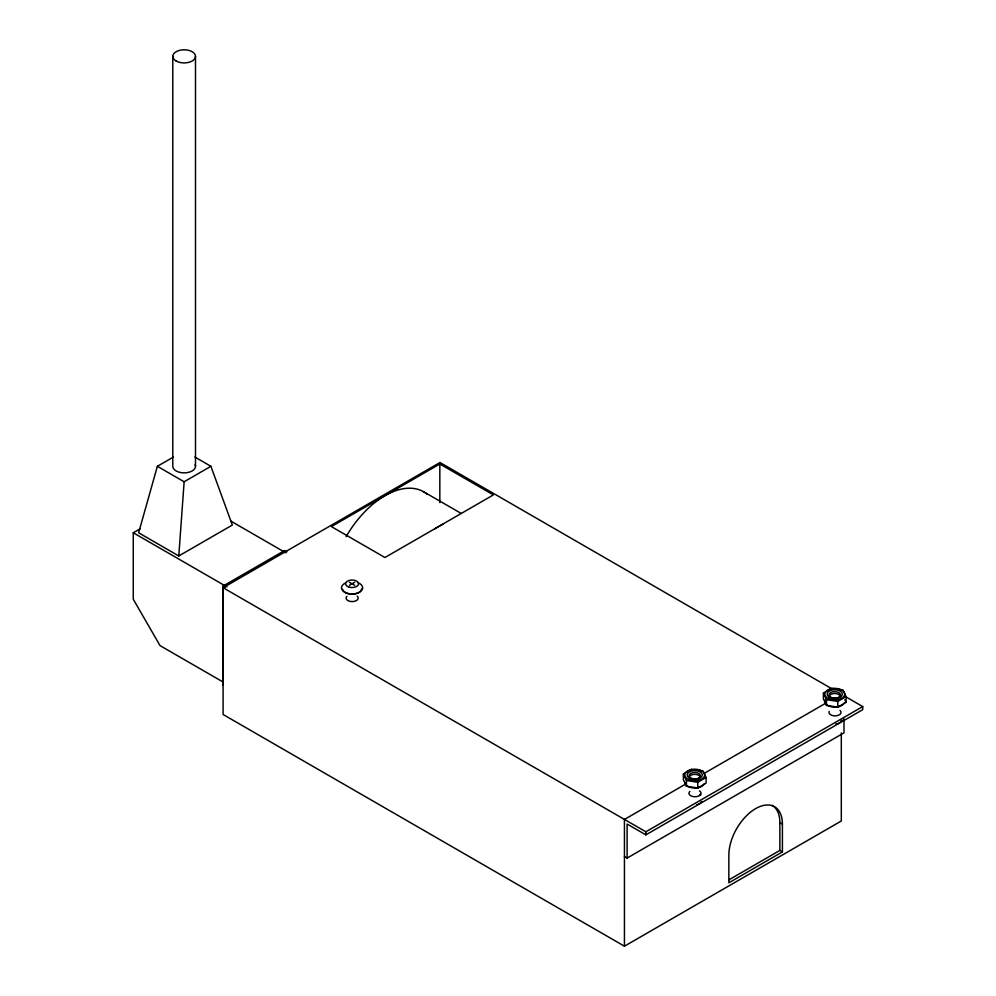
<?xml version="1.0" encoding="UTF-8"?>
<svg xmlns="http://www.w3.org/2000/svg" width="996" height="996" viewBox="0 0 996 996"><rect width="100%" height="100%" fill="white"/><g stroke="black" fill="none" stroke-linecap="round" stroke-linejoin="round"><path stroke-width="1.49" d="M178.782 555.967L184.136 481.765L210.915 466.302L232.329 525.054L178.782 555.967L138.631 532.773L157.368 466.302L173.429 457.04M222.967 681.949L160.045 645.62L133.265 599.243L133.265 532.773L139.963 528.913M222.967 685.036L222.967 586.109L284.545 550.551L286.823 551.871M841.309 732.882L841.309 820.99L624.442 946.2L223.092 714.493L223.092 587.727L439.971 462.518L831.884 688.796M439.834 463.987L331.394 526.598L384.942 557.511L493.381 494.912L439.834 463.987L439.834 502.644M349.384 585.337L354.75 582.249M697.349 770.057L703.027 770.941L706.064 777.478L706.064 783.205L697.76 787.998L686.418 786.242L683.38 779.694L683.38 773.979L691.685 769.186M838.794 689.431L843.052 690.091L846.09 696.64L846.09 702.354L837.785 707.148L826.443 705.392L823.406 698.843L823.406 693.129L831.71 688.336L834.548 688.771M624.442 819.447L686.406 783.64M703.911 773.556L826.493 702.765M683.38 773.979L686.418 780.515L697.76 782.271L706.064 777.478M823.406 693.129L826.443 699.678L837.785 701.433L846.09 696.64M223.092 587.727L645.856 831.785L862.735 706.575L862.735 709.662L645.856 834.872L627.119 824.053L627.119 858.066L624.442 856.523M627.119 858.066L843.986 732.857L843.986 718.938M728.997 879.804L779.868 850.435L782.408 851.904L782.408 824.078A37.86 21.862 -60 0 0 755.628 808.628A37.86 21.862 -60 0 0 728.86 855.004L728.86 882.817L782.408 851.904M845.33 696.528L862.735 706.575M423.761 491.837L461.248 513.475M194.855 457.04L210.915 466.302M772.025 805.278A37.86 21.862 -60 0 1 779.868 822.609L782.408 824.078M157.368 466.302L184.136 481.765M349.384 582.249L354.75 585.337M230.997 521.182L285.877 552.867M133.265 532.773L226.976 586.881M222.967 586.109L225.245 587.416M844.869 699.74L846.09 702.354M837.785 701.433L837.785 707.148M826.443 699.678L826.443 705.392M779.868 822.609L779.868 850.435M697.76 782.271L697.76 787.998M686.418 780.515L686.418 786.242M645.856 831.785L645.856 834.872M624.442 819.422L624.442 946.2M195.502 56.361L195.502 466.302M172.781 56.361L172.781 466.302A11.354 6.561 0 0 0 185.63 472.814A11.354 6.561 0 0 0 195.116 464.609M358.037 582.747A10.607 6.125 0 0 1 360.179 591.761A10.607 6.125 0 0 1 344.404 592.047A10.607 6.125 0 0 1 345.562 582.971M361.523 588.91A9.45 5.453 0 0 1 352.36 594.201A9.45 5.453 0 0 1 342.649 589.259M699.777 794.696A5.677 3.274 0 0 1 700.263 795.468M702.23 801.444A10.607 6.125 0 0 1 701.221 801.942M700.997 802.178A6.536 3.772 0 0 1 698.719 804.108M698.047 804.37A6.536 3.772 0 0 1 696.54 804.743M689.045 777.527A5.677 3.274 0 0 1 694.548 774.353A5.677 3.274 0 0 1 700.375 777.316M704.446 783.479A9.96 5.752 0 0 1 693.789 787.948A9.96 5.752 0 0 1 684.762 782.395M843.886 719.386A10.607 6.125 0 0 1 843.139 720.021M842.255 720.594A10.607 6.125 0 0 1 841.259 721.104M841.271 720.394A6.536 3.772 0 0 1 841.197 720.867M840.749 721.776A6.536 3.772 0 0 1 835.769 724.005M829.407 697.897A5.677 3.274 0 0 1 829.207 697.499M829.145 696.266A5.677 3.274 0 0 1 835.283 693.515A5.677 3.274 0 0 1 840.425 696.889M844.471 702.628A9.96 5.752 0 0 1 844.122 703.325M843.624 703.985A9.96 5.752 0 0 1 826.879 704.907M826.17 704.309A9.96 5.752 0 0 1 825.024 700.126M700.001 794.347A6.063 3.498 0 0 1 700.686 795.119M840.026 710.434A6.063 3.498 0 0 1 835.968 715.85A6.063 3.498 0 0 1 829.195 711.418M699.528 790.924A6.063 3.498 0 0 1 699.453 795.605A6.063 3.498 0 0 1 691.373 796.053A6.063 3.498 0 0 1 689.78 791.459M357.153 596.118A6.063 3.498 0 0 1 356.244 600.663A6.063 3.498 0 0 1 348.339 600.8A6.063 3.498 0 0 1 346.932 596.305M434.916 528.789A77.626 44.82 -60 0 1 442.784 524.307M346.135 536.645A77.626 44.82 -60 0 1 427.371 494.352M348.625 586.993A6.536 3.772 0 0 0 358.597 583.905A6.536 3.772 0 0 0 348.986 580.469A6.536 3.772 0 0 0 348.625 586.993M690.328 778.523A7.582 4.37 0 0 0 702.267 775.361A7.582 4.37 0 0 0 691.573 770.979A7.582 4.37 0 0 0 690.328 778.523M691.436 778.399A5.677 3.274 0 0 0 700.375 776.033A5.677 3.274 0 0 0 692.357 772.747A5.677 3.274 0 0 0 691.436 778.399M688.946 779.644A9.96 5.752 0 0 0 704.645 775.498A9.96 5.752 0 0 0 690.577 769.721A9.96 5.752 0 0 0 688.946 779.644M830.365 697.673A7.582 4.37 0 0 0 842.292 694.523A7.582 4.37 0 0 0 831.598 690.128A7.582 4.37 0 0 0 830.365 697.673M831.461 697.561A5.677 3.274 0 0 0 840.4 695.196A5.677 3.274 0 0 0 832.382 691.896A5.677 3.274 0 0 0 831.461 697.561M828.983 698.794A9.96 5.752 0 0 0 844.67 694.648A9.96 5.752 0 0 0 830.602 688.883A9.96 5.752 0 0 0 828.983 698.794M176.105 60.993A11.354 6.561 0 0 0 195.116 58.054A11.354 6.561 0 0 0 181.197 50.024A11.354 6.561 0 0 0 176.105 60.993"/></g></svg>
